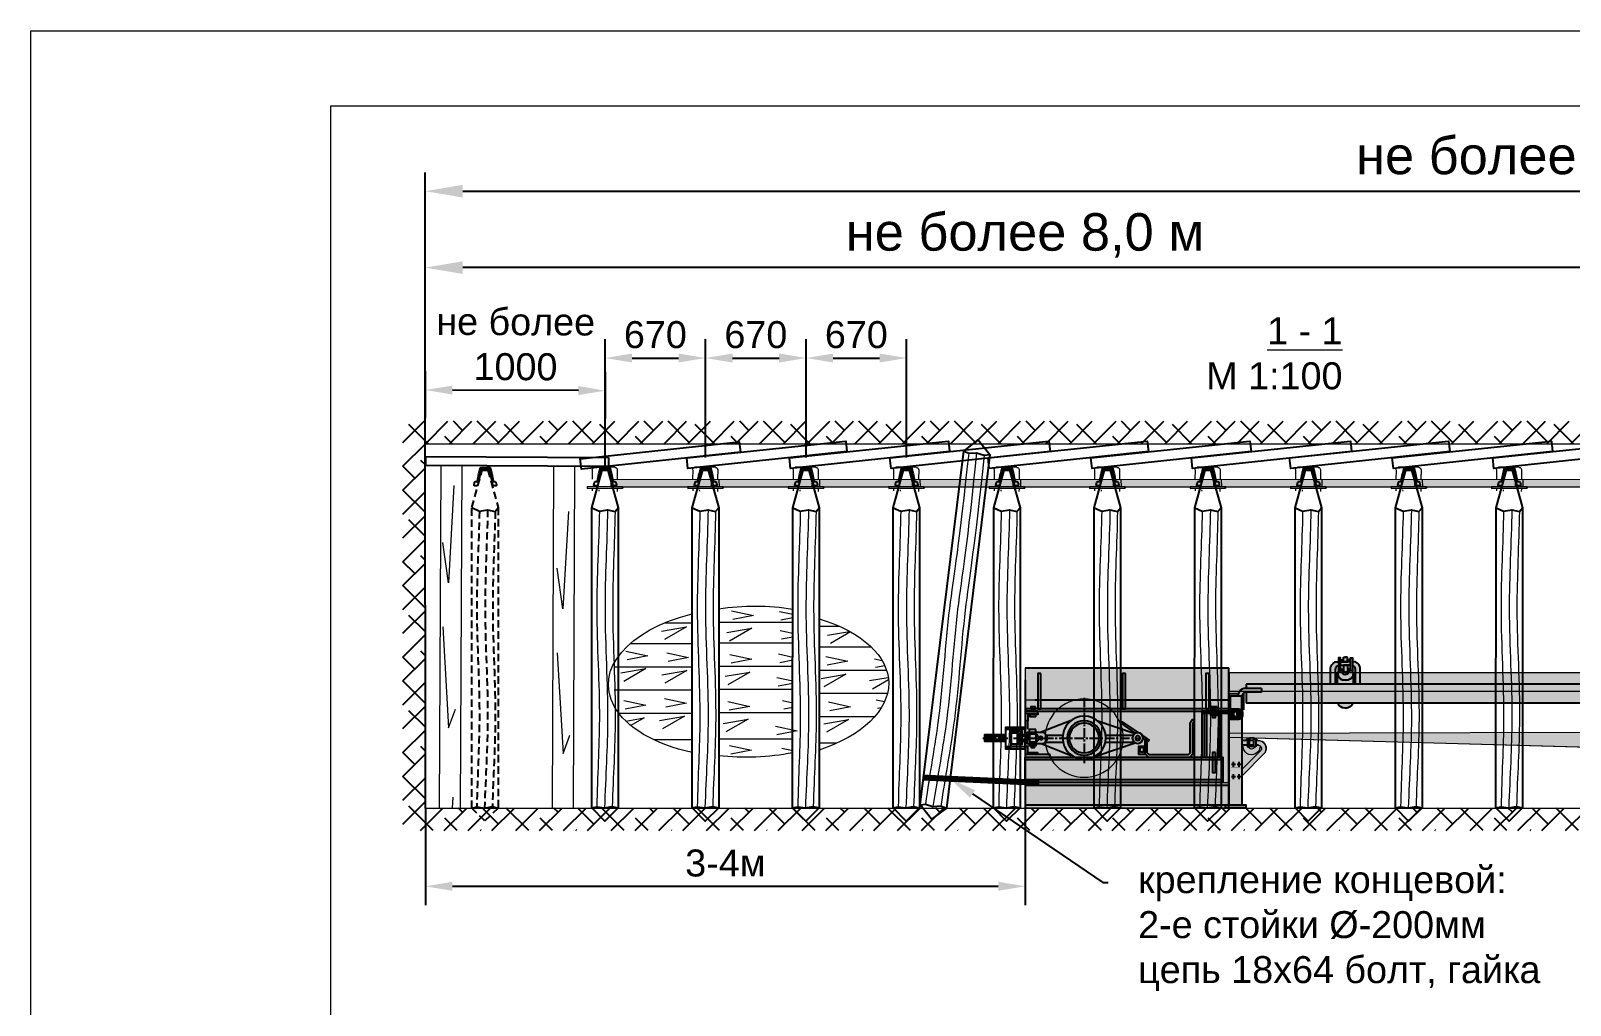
# Model space of a CAD drawing. Header units: inches. Extents: x -1850 to 56, y -982 to 275.
# Drawn here: x -1849.6 to -1746.9, y -749.8 to -684.8 of the extents above; entities that cross this region are included whole.
import ezdxf
from ezdxf import colors
from ezdxf.entities.mleader import LeaderData, LeaderLine
from ezdxf.math import Vec2, Vec3

# ---------------------------------------------------------------- set-up
doc = ezdxf.new("R2010")
doc.units = ezdxf.units.IN
doc.header["$MEASUREMENT"] = 0
for name, pattern in [('ACAD_ISO02W100', [15, 12, -3]), ('ACAD_ISO10W100', [18, 12, -3, 0, -3]), ('DASHED', [0.75, 0.5, -0.25]), ('осеваяX2', [101.6, 63.5, -12.7, 12.7, -12.7])]:
    doc.linetypes.add(name, pattern=pattern)
doc.styles.get("Standard").update_dxf_attribs({"font": 'ARIAL.TTF'})
doc.dimstyles.new('ISO-25', dxfattribs={"dimtxt": 2.5, "dimasz": 2.5, "dimexe": 1.25, "dimexo": 0, "dimtad": 1, "dimdec": 0, "dimtxsty": 'Standard', "dimcen": 2.5, "dimadec": 0, "dimazin": 0, "dimtfac": 1, "dimtdec": 0, "dimtmove": 0, "dimatfit": 3, "dimfxl": 0, "dimarcsym": 0})

# ---------------------------------------------------------------- blocks, each defined once
blk = doc.blocks.new('*D36')
at = {"color": 0, "linetype": 'ByBlock', "lineweight": -2}
for p, q in [((-1823.29, -713.84), (-1823.27, -707.54)), ((-1811.29, -713.89), (-1811.27, -707.59)), ((-1813.07, -708.83), (-1821.47, -708.8))]:
    blk.add_line(p, q, dxfattribs=at)
at = {"color": 0, "linetype": 'ByBlock'}
for points in [[(-1821.47, -708.5), (-1821.47, -709.1), (-1823.27, -708.79)], [(-1813.07, -708.53), (-1813.07, -709.13), (-1811.27, -708.84)]]:
    blk.add_solid(points, dxfattribs=at)
at = {"layer": 'Defpoints', "color": 0, "linetype": 'ByBlock'}
for p in [(-1823.27, -708.79), (-1823.29, -713.84), (-1811.29, -713.89)]:
    blk.add_point(p, dxfattribs=at)
at = {"color": 0, "linetype": 'ByBlock', "lineweight": 15, "insert": (-1817.26, -705.75), "char_height": 1.8, "attachment_point": 5, "rotation": 359.7606}
blk.add_mtext('не более \\P1000', dxfattribs=at)
blk = doc.blocks.new('*D78')
at = {"color": 0, "lineweight": -2}
for p, q in [((-1823.29, -718.57), (-1823.29, -699.38)), ((-1743.29, -718.57), (-1743.29, -699.38)), ((-1745.79, -700.63), (-1820.79, -700.63))]:
    blk.add_line(p, q, dxfattribs=at)
at = {"color": 0}
for points in [[(-1820.79, -700.21), (-1820.79, -701.05), (-1823.29, -700.63)], [(-1745.79, -700.21), (-1745.79, -701.05), (-1743.29, -700.63)]]:
    blk.add_solid(points, dxfattribs=at)
at = {"layer": 'Defpoints', "color": 0}
for p in [(-1823.29, -700.63), (-1823.29, -718.57), (-1743.29, -718.57)]:
    blk.add_point(p, dxfattribs=at)
at = {"color": 0, "lineweight": 0, "insert": (-1783.29, -698.48), "char_height": 2.5, "attachment_point": 5}
blk.add_mtext('не более 8,0 м', dxfattribs=at)
blk = doc.blocks.new('*D81')
at = {"color": 0, "lineweight": -2}
for p, q in [((-1823.29, -718.58), (-1823.29, -694.28)), ((-1673.29, -718.54), (-1673.29, -694.28)), ((-1820.79, -695.53), (-1675.79, -695.53))]:
    blk.add_line(p, q, dxfattribs=at)
at = {"color": 0}
for points in [[(-1820.79, -695.11), (-1820.79, -695.95), (-1823.29, -695.53)], [(-1675.79, -695.11), (-1675.79, -695.95), (-1673.29, -695.53)]]:
    blk.add_solid(points, dxfattribs=at)
at = {"layer": 'Defpoints', "color": 0}
for p in [(-1673.29, -695.53), (-1823.29, -718.58), (-1673.29, -718.54)]:
    blk.add_point(p, dxfattribs=at)
at = {"color": 0, "lineweight": 0, "insert": (-1748.29, -693.38), "char_height": 2.5, "attachment_point": 5}
blk.add_mtext('не более 15,0 м', dxfattribs=at)
blk = doc.blocks.new('*D82')
at = {"color": 0, "linetype": 'ByBlock', "lineweight": -2}
for p, q in [((-1783.27, -728.13), (-1783.27, -743.15)), ((-1823.27, -736.68), (-1823.27, -743.15)), ((-1821.47, -741.9), (-1785.07, -741.9))]:
    blk.add_line(p, q, dxfattribs=at)
at = {"color": 0, "linetype": 'ByBlock'}
for points in [[(-1821.47, -741.6), (-1821.47, -742.2), (-1823.27, -741.9)], [(-1785.07, -741.6), (-1785.07, -742.2), (-1783.27, -741.9)]]:
    blk.add_solid(points, dxfattribs=at)
at = {"layer": 'Defpoints', "color": 0, "linetype": 'ByBlock'}
for p in [(-1783.27, -728.13), (-1823.27, -736.68), (-1783.27, -741.9)]:
    blk.add_point(p, dxfattribs=at)
at = {"color": 0, "linetype": 'ByBlock', "lineweight": 15, "insert": (-1803.27, -740.36), "char_height": 1.8, "attachment_point": 5}
blk.add_mtext('3-4м', dxfattribs=at)
blk = doc.blocks.new('Переходной ж.став 1Л80')
at = {"lineweight": 0}
for color, points in [(254, [(141979.7, -140165.22), (141979.7, -140165.01), (141979.92, -140165.01), (141979.92, -140157.61), (141980.45, -140157.61), (141980.55, -140157.61), (141980.57, -140157.56), (141980.64, -140157.44), (141980.71, -140157.36), (141980.81, -140157.29), (141980.92, -140157.26), (141981.07, -140157.26), (141981.07, -140156.97), (141986.71, -140156.97), (141986.71, -140155.86), (141986.75, -140155.75), (141986.79, -140155.67), (141986.88, -140155.58), (141987.02, -140155.48), (141987.23, -140155.48), (141987.23, -140155.21), (141987.37, -140155.21), (141987.37, -140155.33), (141987.57, -140155.33), (141987.57, -140155.16), (141987.83, -140155.16), (141987.83, -140155.33), (141988.03, -140155.33), (141988.03, -140155.21), (141988.17, -140155.21), (141988.17, -140155.46), (141988.21, -140155.47), (141988.38, -140155.48), (141988.52, -140155.58), (141988.61, -140155.67), (141988.69, -140155.84), (141988.69, -140156.2), (141988.69, -140156.97), (142004.21, -140156.97), (142004.21, -140155.86), (142004.29, -140155.67), (142004.38, -140155.58), (142004.52, -140155.48), (142004.69, -140155.47), (142004.73, -140155.47), (142004.73, -140155.21), (142004.87, -140155.21), (142004.87, -140155.33), (142005.07, -140155.33), (142005.07, -140155.16), (142005.33, -140155.16), (142005.33, -140155.33), (142005.53, -140155.33), (142005.53, -140155.21), (142005.67, -140155.21), (142005.67, -140155.46), (142005.71, -140155.47), (142005.88, -140155.48), (142006.02, -140155.58), (142006.11, -140155.67), (142006.19, -140155.84), (142006.19, -140156.97), (142011.82, -140156.97), (142011.82, -140157.26), (142011.97, -140157.26), (142012.08, -140157.29), (142012.19, -140157.36), (142012.25, -140157.42), (142012.33, -140157.56), (142012.34, -140157.61), (142012.97, -140157.61), (142012.97, -140165.01), (142013.2, -140165.01), (142013.2, -140165.22), (142011.85, -140165.22), (142011.85, -140165.01), (142012.11, -140165.01), (142012.11, -140163.09), (142010.57, -140161.54), (142010.5, -140161.4), (142010.48, -140161.25), (142010.5, -140161.11), (142010.57, -140160.95), (142010.65, -140160.86), (142010.75, -140160.79), (142010.91, -140160.73), (142011.04, -140160.72), (142011.13, -140160.64), (142011.22, -140160.58), (142011.3, -140160.55), (142011.46, -140160.53), (142011.64, -140160.56), (142011.73, -140160.6), (142011.79, -140160.64), (142011.84, -140160.68), (142011.88, -140160.72), (142011.93, -140160.72), (142012.11, -140160.72), (142012.11, -140158.68), (142011.99, -140158.68), (142011.99, -140157.57), (142011.97, -140157.53), (142011.89, -140157.49), (142011.82, -140157.49), (142011.82, -140158.23), (142005.72, -140158.23), (142005.66, -140158.33), (142005.6, -140158.4), (142005.5, -140158.48), (142005.41, -140158.53), (142005.21, -140158.56), (142005.08, -140158.55), (142004.94, -140158.49), (142004.8, -140158.39), (142004.73, -140158.29), (142004.69, -140158.23), (141988.2, -140158.23), (141988.18, -140158.27), (141988.07, -140158.42), (141987.98, -140158.48), (141987.86, -140158.54), (141987.76, -140158.56), (141987.69, -140158.56), (141987.53, -140158.54), (141987.41, -140158.49), (141987.3, -140158.41), (141987.24, -140158.34), (141987.17, -140158.23), (141981.07, -140158.23), (141981.07, -140157.49), (141981.01, -140157.49), (141980.92, -140157.53), (141980.9, -140157.57), (141980.9, -140158.68), (141980.78, -140158.68), (141980.78, -140165.01), (141981.04, -140165.01), (141981.04, -140165.22)]), (253, [(142012.95, -140157.42), (141980.43, -140157.42), (141980.43, -140156.2), (142012.95, -140156.2)]), (253, [(142012.97, -140160.49), (141980.78, -140161.39), (141980.78, -140160.16), (142012.97, -140160.26)])]:
    blk.add_hatch(color=color, dxfattribs=at).paths.add_polyline_path(points)
at = {"color": 7}
for p, q in [((141986.71, -140155.84), (141986.79, -140155.67)), ((141986.71, -140156.97), (141986.71, -140155.86)), ((141986.79, -140155.67), (141986.88, -140155.58)), ((141986.88, -140155.58), (141987.02, -140155.48)), ((141987.02, -140155.48), (141987.19, -140155.47)), ((141987.03, -140155.99), (141987.06, -140155.87)), ((141987.06, -140155.87), (141987.1, -140155.79)), ((141987.1, -140155.79), (141987.17, -140155.74)), ((141987.17, -140155.74), (141987.22, -140155.73)), ((141987.37, -140155.33), (141987.57, -140155.33)), ((141987.37, -140155.48), (141987.87, -140155.48)), ((141987.37, -140155.69), (141987.82, -140155.69)), ((141988.02, -140155.48), (141987.53, -140155.48)), ((141987.57, -140155.49), (141987.57, -140155.16)), ((141987.57, -140155.16), (141987.75, -140155.16)), ((141988.03, -140155.69), (141987.57, -140155.69)), ((141987.57, -140155.7), (141987.57, -140156.06)), ((141987.83, -140155.16), (141987.64, -140155.16)), ((141987.83, -140155.49), (141987.83, -140155.16)), ((141988.03, -140155.33), (141987.83, -140155.33)), ((141987.83, -140155.7), (141987.83, -140156.06)), ((141988.23, -140155.74), (141988.17, -140155.73)), ((141988.38, -140155.48), (141988.21, -140155.47)), ((141988.29, -140155.79), (141988.23, -140155.74)), ((141988.34, -140155.87), (141988.29, -140155.79)), ((141988.37, -140155.99), (141988.34, -140155.87)), ((141988.52, -140155.58), (141988.38, -140155.48)), ((141988.61, -140155.67), (141988.52, -140155.58)), ((141988.69, -140155.84), (141988.61, -140155.67)), ((141988.69, -140156.97), (141988.69, -140155.86)), ((142004.21, -140155.84), (142004.29, -140155.67)), ((142004.21, -140156.97), (142004.21, -140155.86)), ((142004.29, -140155.67), (142004.38, -140155.58)), ((142004.38, -140155.58), (142004.52, -140155.48)), ((142004.52, -140155.48), (142004.69, -140155.47)), ((142004.53, -140155.99), (142004.56, -140155.87)), ((142004.56, -140155.87), (142004.6, -140155.79)), ((142004.6, -140155.79), (142004.67, -140155.74)), ((142004.67, -140155.74), (142004.72, -140155.73)), ((142004.87, -140155.33), (142005.07, -140155.33)), ((142004.87, -140155.48), (142005.37, -140155.48)), ((142004.87, -140155.69), (142005.32, -140155.69)), ((142005.52, -140155.48), (142005.03, -140155.48)), ((142005.07, -140155.16), (142005.25, -140155.16)), ((142005.07, -140155.49), (142005.07, -140155.16)), ((142005.53, -140155.69), (142005.07, -140155.69)), ((142005.07, -140155.7), (142005.07, -140156.06)), ((142005.33, -140155.16), (142005.14, -140155.16)), ((142005.33, -140155.49), (142005.33, -140155.16)), ((142005.53, -140155.33), (142005.33, -140155.33)), ((142005.33, -140155.7), (142005.33, -140156.06)), ((142005.73, -140155.74), (142005.67, -140155.73)), ((142005.88, -140155.48), (142005.71, -140155.47)), ((142005.79, -140155.79), (142005.73, -140155.74)), ((142005.84, -140155.87), (142005.79, -140155.79)), ((142005.87, -140155.99), (142005.84, -140155.87)), ((142006.02, -140155.58), (142005.88, -140155.48)), ((142006.11, -140155.67), (142006.02, -140155.58)), ((142006.19, -140155.84), (142006.11, -140155.67)), ((142006.19, -140156.97), (142006.19, -140155.86)), ((141987.03, -140156.97), (141987.03, -140155.99)), ((141987.26, -140156.47), (141987.13, -140156.27)), ((141987.17, -140156.18), (141987.28, -140156.08)), ((141987.17, -140156.97), (141987.17, -140156.18)), ((141987.19, -140156.21), (141987.22, -140156.47)), ((141987.22, -140156.47), (141987.37, -140156.62)), ((141987.37, -140156.58), (141987.26, -140156.47)), ((141987.37, -140155.97), (141987.56, -140155.97)), ((141987.5, -140156.68), (141987.37, -140156.58)), ((141987.37, -140156.62), (141987.5, -140156.68)), ((141987.47, -140155.96), (141987.47, -140156.15)), ((141987.47, -140156.15), (141987.49, -140156.21)), ((141987.49, -140156.21), (141987.53, -140156.26)), ((141987.5, -140156.68), (141987.72, -140156.7)), ((141987.68, -140156.7), (141987.5, -140156.68)), ((141987.53, -140156.26), (141987.56, -140156.29)), ((141987.56, -140156.29), (141987.65, -140156.32)), ((141987.57, -140156.06), (141987.59, -140156.11)), ((141987.59, -140156.11), (141987.62, -140156.15)), ((141987.62, -140156.15), (141987.67, -140156.16)), ((141987.65, -140156.32), (141987.69, -140156.32)), ((141987.67, -140156.16), (141987.7, -140156.16)), ((141987.9, -140156.68), (141987.68, -140156.7)), ((141987.73, -140156.16), (141987.7, -140156.16)), ((141987.74, -140156.32), (141987.71, -140156.32)), ((141987.72, -140156.7), (141987.9, -140156.68)), ((141987.78, -140156.15), (141987.73, -140156.16)), ((141987.83, -140156.29), (141987.74, -140156.32)), ((141987.81, -140156.11), (141987.78, -140156.15)), ((141987.83, -140156.06), (141987.81, -140156.11)), ((141987.87, -140156.26), (141987.83, -140156.29)), ((141988.03, -140155.97), (141987.84, -140155.97)), ((141987.9, -140156.21), (141987.87, -140156.26)), ((141987.92, -140156.15), (141987.9, -140156.21)), ((141987.9, -140156.68), (141988.03, -140156.58)), ((141988.03, -140156.62), (141987.9, -140156.68)), ((141987.93, -140155.96), (141987.92, -140156.15)), ((141988.18, -140156.47), (141988.03, -140156.62)), ((141988.23, -140156.18), (141988.12, -140156.08)), ((141988.21, -140156.21), (141988.18, -140156.47)), ((141988.23, -140156.97), (141988.23, -140156.18)), ((141988.37, -140156.97), (141988.37, -140155.99)), ((142004.53, -140156.97), (142004.53, -140155.99)), ((142004.67, -140156.18), (142004.78, -140156.08)), ((142004.67, -140156.97), (142004.67, -140156.18)), ((142004.69, -140156.21), (142004.72, -140156.47)), ((142004.72, -140156.47), (142004.87, -140156.62)), ((142004.87, -140155.97), (142005.06, -140155.97)), ((142005, -140156.68), (142004.87, -140156.58)), ((142004.87, -140156.62), (142005, -140156.68)), ((142004.97, -140155.96), (142004.97, -140156.15)), ((142004.97, -140156.15), (142004.99, -140156.21)), ((142004.99, -140156.21), (142005.03, -140156.26)), ((142005.18, -140156.7), (142005, -140156.68)), ((142005, -140156.68), (142005.22, -140156.7)), ((142005.03, -140156.26), (142005.06, -140156.29)), ((142005.06, -140156.29), (142005.15, -140156.32)), ((142005.07, -140156.06), (142005.09, -140156.11)), ((142005.09, -140156.11), (142005.12, -140156.15)), ((142005.12, -140156.15), (142005.17, -140156.16)), ((142005.15, -140156.32), (142005.19, -140156.32)), ((142005.17, -140156.16), (142005.2, -140156.16)), ((142005.4, -140156.68), (142005.18, -140156.7)), ((142005.23, -140156.16), (142005.2, -140156.16)), ((142005.24, -140156.32), (142005.21, -140156.32)), ((142005.22, -140156.7), (142005.4, -140156.68)), ((142005.28, -140156.15), (142005.23, -140156.16)), ((142005.33, -140156.29), (142005.24, -140156.32)), ((142005.31, -140156.11), (142005.28, -140156.15)), ((142005.33, -140156.06), (142005.31, -140156.11)), ((142005.37, -140156.26), (142005.33, -140156.29)), ((142005.53, -140155.97), (142005.34, -140155.97)), ((142005.4, -140156.21), (142005.37, -140156.26)), ((142005.42, -140156.15), (142005.4, -140156.21)), ((142005.4, -140156.68), (142005.53, -140156.58)), ((142005.53, -140156.62), (142005.4, -140156.68)), ((142005.43, -140155.96), (142005.42, -140156.15)), ((142005.68, -140156.47), (142005.53, -140156.62)), ((142005.53, -140156.58), (142005.63, -140156.47)), ((142005.73, -140156.18), (142005.62, -140156.08)), ((142005.63, -140156.47), (142005.76, -140156.27)), ((142005.71, -140156.21), (142005.68, -140156.47)), ((142005.73, -140156.97), (142005.73, -140156.18)), ((142005.87, -140156.97), (142005.87, -140155.99)), ((141979.92, -140157.61), (141979.92, -140165.01)), ((141980.55, -140157.61), (141979.92, -140157.61)), ((141980.57, -140157.56), (141980.54, -140157.7)), ((141980.64, -140157.44), (141980.57, -140157.56)), ((141980.71, -140157.36), (141980.64, -140157.44)), ((141980.81, -140157.29), (141980.71, -140157.36)), ((141980.82, -140157.65), (141980.8, -140157.73)), ((141980.92, -140157.26), (141980.81, -140157.29)), ((141980.86, -140157.59), (141980.82, -140157.65)), ((141980.92, -140157.53), (141980.86, -140157.59)), ((141980.9, -140157.57), (141980.9, -140158.68)), ((141981.07, -140157.26), (141980.92, -140157.26)), ((141982.11, -140157.26), (141980.92, -140157.26)), ((141981.01, -140157.49), (141980.92, -140157.53)), ((141982.11, -140157.49), (141981.01, -140157.49)), ((141981.07, -140156.97), (142011.82, -140156.97)), ((141981.07, -140156.97), (141981.07, -140157.26)), ((141981.07, -140157.49), (141981.07, -140158.23)), ((141982.11, -140157.26), (141982.11, -140157.49)), ((142010.79, -140157.26), (142010.79, -140157.49)), ((142010.79, -140157.26), (142011.97, -140157.26)), ((142010.79, -140157.49), (142011.89, -140157.49)), ((142011.82, -140156.97), (142011.82, -140157.26)), ((142011.82, -140157.26), (142011.97, -140157.26)), ((142011.82, -140157.49), (142011.82, -140158.23)), ((142011.89, -140157.49), (142011.97, -140157.53)), ((142011.97, -140157.26), (142012.08, -140157.29)), ((142011.97, -140157.53), (142012.03, -140157.59)), ((142011.99, -140157.57), (142011.99, -140158.68)), ((142012.03, -140157.59), (142012.08, -140157.65)), ((142012.08, -140157.29), (142012.19, -140157.36)), ((142012.08, -140157.65), (142012.1, -140157.73)), ((142012.19, -140157.36), (142012.26, -140157.44)), ((142012.26, -140157.44), (142012.33, -140157.56)), ((142012.33, -140157.56), (142012.35, -140157.7)), ((142012.34, -140157.61), (142012.97, -140157.61)), ((142012.97, -140157.61), (142012.97, -140165.01)), ((141980.9, -140158.68), (141980.63, -140158.68)), ((141980.78, -140158.68), (141980.78, -140165.06)), ((141981.07, -140158.23), (142011.82, -140158.23)), ((142011.99, -140158.68), (142012.26, -140158.68)), ((142012.11, -140158.68), (142012.11, -140165.06)), ((142011, -140161.04), (142011.18, -140161.04)), ((142011.04, -140160.72), (142011.18, -140160.72)), ((142011.32, -140160.72), (142011.6, -140160.72)), ((142011.32, -140161.04), (142011.6, -140161.04)), ((142011.74, -140160.72), (142012.11, -140160.72)), ((142011.74, -140161.04), (142012.11, -140161.04)), ((141980.36, -140162.31), (141980.1, -140162.31)), ((141980.2, -140162.14), (141980.2, -140162.47)), ((141980.2, -140162.97), (141980.2, -140163.3)), ((141980.73, -140162.31), (141980.47, -140162.31)), ((141980.58, -140162.14), (141980.58, -140162.47)), ((141980.58, -140162.97), (141980.58, -140163.3)), ((142012.16, -140162.31), (142012.42, -140162.31)), ((142012.32, -140162.14), (142012.32, -140162.47)), ((142012.32, -140162.97), (142012.32, -140163.3)), ((142012.54, -140162.31), (142012.8, -140162.31)), ((142012.69, -140162.14), (142012.69, -140162.47)), ((142012.69, -140162.97), (142012.69, -140163.3)), ((141980.36, -140163.14), (141980.1, -140163.14)), ((141980.73, -140163.14), (141980.47, -140163.14)), ((142012.16, -140163.14), (142012.42, -140163.14)), ((142012.54, -140163.14), (142012.8, -140163.14))]:
    blk.add_line(p, q, dxfattribs=at)
at = {"color": 7, "lineweight": 0}
for p, q in [((142012.11, -140163.09), (142010.57, -140161.54)), ((142012.11, -140162.65), (142010.86, -140161.4))]:
    blk.add_line(p, q, dxfattribs=at)
for points in [[(141979.7, -140165.22), (141979.7, -140165.01), (141979.92, -140165.01), (141979.92, -140157.61), (141980.45, -140157.61), (141980.55, -140157.61), (141980.57, -140157.56), (141980.64, -140157.44), (141980.71, -140157.36), (141980.81, -140157.29), (141980.92, -140157.26), (141981.07, -140157.26), (141981.07, -140156.97), (141986.71, -140156.97), (141986.71, -140155.86), (141986.75, -140155.75), (141986.79, -140155.67), (141986.88, -140155.58), (141987.02, -140155.48), (141987.23, -140155.48), (141987.23, -140155.21), (141987.37, -140155.21), (141987.37, -140155.33), (141987.57, -140155.33), (141987.57, -140155.16), (141987.83, -140155.16), (141987.83, -140155.33), (141988.03, -140155.33), (141988.03, -140155.21), (141988.17, -140155.21), (141988.17, -140155.46), (141988.21, -140155.47), (141988.38, -140155.48), (141988.52, -140155.58), (141988.61, -140155.67), (141988.69, -140155.84), (141988.69, -140156.2), (141988.69, -140156.97), (142004.21, -140156.97), (142004.21, -140155.86), (142004.29, -140155.67), (142004.38, -140155.58), (142004.52, -140155.48), (142004.69, -140155.47), (142004.73, -140155.47), (142004.73, -140155.21), (142004.87, -140155.21), (142004.87, -140155.33), (142005.07, -140155.33), (142005.07, -140155.16), (142005.33, -140155.16), (142005.33, -140155.33), (142005.53, -140155.33), (142005.53, -140155.21), (142005.67, -140155.21), (142005.67, -140155.46), (142005.71, -140155.47), (142005.88, -140155.48), (142006.02, -140155.58), (142006.11, -140155.67), (142006.19, -140155.84), (142006.19, -140156.97), (142011.82, -140156.97), (142011.82, -140157.26), (142011.97, -140157.26), (142012.08, -140157.29), (142012.19, -140157.36), (142012.25, -140157.42), (142012.33, -140157.56), (142012.34, -140157.61), (142012.97, -140157.61), (142012.97, -140165.01), (142013.2, -140165.01), (142013.2, -140165.22), (142011.85, -140165.22), (142011.85, -140165.01), (142012.11, -140165.01), (142012.11, -140163.09), (142010.57, -140161.54), (142010.5, -140161.4), (142010.48, -140161.25), (142010.5, -140161.11), (142010.57, -140160.95), (142010.65, -140160.86), (142010.75, -140160.79), (142010.91, -140160.73), (142011.04, -140160.72), (142011.13, -140160.64), (142011.22, -140160.58), (142011.3, -140160.55), (142011.46, -140160.53), (142011.64, -140160.56), (142011.73, -140160.6), (142011.79, -140160.64), (142011.84, -140160.68), (142011.88, -140160.72), (142011.93, -140160.72), (142012.11, -140160.72), (142012.11, -140158.68), (142011.99, -140158.68), (142011.99, -140157.57), (142011.97, -140157.53), (142011.89, -140157.49), (142011.82, -140157.49), (142011.82, -140158.23), (142005.72, -140158.23), (142005.72, -140158.23), (142005.72, -140158.23), (142005.72, -140158.23), (142005.72, -140158.23), (142005.72, -140158.23), (142005.72, -140158.23), (142005.72, -140158.23), (142005.66, -140158.33), (142005.6, -140158.4), (142005.5, -140158.48), (142005.41, -140158.53), (142005.21, -140158.56), (142005.08, -140158.55), (142004.94, -140158.49), (142004.8, -140158.39), (142004.73, -140158.29), (142004.69, -140158.23), (141988.2, -140158.23), (141988.18, -140158.27), (141988.07, -140158.42), (141987.98, -140158.48), (141987.86, -140158.54), (141987.76, -140158.56), (141987.69, -140158.56), (141987.53, -140158.54), (141987.41, -140158.49), (141987.3, -140158.41), (141987.24, -140158.34), (141987.17, -140158.23), (141981.07, -140158.23), (141981.07, -140157.49), (141981.01, -140157.49), (141980.92, -140157.53), (141980.9, -140157.57), (141980.9, -140158.68), (141980.78, -140158.68), (141980.78, -140165.01), (141981.04, -140165.01), (141981.04, -140165.22), (141979.7, -140165.22), (141979.7, -140165.22), (141979.7, -140165.22)], [(142012.11, -140160.51), (141982.52, -140161.33)], [(142011.33, -140160.72), (142011.32, -140160.55), (142011.6, -140160.55), (142011.59, -140160.72)], [(142011.35, -140160.55), (142011.36, -140160.72)], [(142011.56, -140161.04), (142011.56, -140161.11), (142011.35, -140161.11), (142011.35, -140161.04)], [(142011.38, -140161.04), (142011.38, -140161.11)], [(142011.54, -140161.04), (142011.54, -140161.11)], [(142011.57, -140160.55), (142011.56, -140160.72)]]:
    blk.add_lwpolyline(points, dxfattribs=at)
at = {"color": 7}
for points in [[(141987.23, -140156.08), (141987.37, -140156.08), (141987.37, -140155.21), (141987.23, -140155.21)], [(141988.17, -140156.08), (141988.03, -140156.08), (141988.03, -140155.21), (141988.17, -140155.21)], [(142004.73, -140156.08), (142004.87, -140156.08), (142004.87, -140155.21), (142004.73, -140155.21)], [(142005.67, -140156.08), (142005.53, -140156.08), (142005.53, -140155.21), (142005.67, -140155.21)], [(141980.77, -140158.68), (141980.04, -140158.68), (141980.04, -140157.74), (141980.77, -140157.74)], [(142012.13, -140158.68), (142012.86, -140158.68), (142012.86, -140157.74), (142012.13, -140157.74)], [(141980.74, -140159.01), (141980.47, -140159.01), (141980.47, -140158.71), (141980.74, -140158.71)], [(142012.15, -140159.01), (142012.42, -140159.01), (142012.42, -140158.71), (142012.15, -140158.71)], [(142011.18, -140161.15), (142011.32, -140161.15), (142011.32, -140160.61), (142011.18, -140160.61)], [(142011.74, -140161.15), (142011.6, -140161.15), (142011.6, -140160.61), (142011.74, -140160.61)], [(141981.04, -140165.22), (141979.7, -140165.22), (141979.7, -140165.01), (141981.04, -140165.01)], [(142011.85, -140165.22), (142013.2, -140165.22), (142013.2, -140165.01), (142011.85, -140165.01)]]:
    blk.add_lwpolyline(points, close=True, dxfattribs=at)
at = {"color": 7, "lineweight": 0}
for points in [[(142012.95, -140157.42), (141980.43, -140157.42), (141980.43, -140156.2), (142012.95, -140156.2)], [(142012.97, -140160.49), (141980.78, -140161.39), (141980.78, -140160.16), (142012.97, -140160.26)]]:
    blk.add_lwpolyline(points, close=True, dxfattribs=at)
at = {"color": 7, "linetype": 'Continuous', "const_width": 0.00432}
for points in [[(141980.38, -140162.5), (141979.95, -140162.5), (141979.95, -140162.88)], [(141980.02, -140162.63), (141979.98, -140162.86)], [(141980.38, -140162.5), (141980.81, -140162.5), (141980.81, -140162.88)], [(141980.74, -140162.63), (141980.78, -140162.86)], [(142012.52, -140162.5), (142012.09, -140162.5), (142012.09, -140162.88)], [(142012.16, -140162.63), (142012.12, -140162.86)], [(142012.52, -140162.5), (142012.94, -140162.5), (142012.94, -140162.88)], [(142012.87, -140162.63), (142012.91, -140162.86)]]:
    blk.add_lwpolyline(points, dxfattribs=at)
for points in [[(141979.95, -140162.88, 0.363107), (141979.98, -140162.86, 0.363107)], [(141980.38, -140162.54), (141980.08, -140162.54, 0.362126), (141980.03, -140162.58), (141980.01, -140162.67)], [(141980.38, -140162.54), (141980.67, -140162.54, -0.362126), (141980.73, -140162.58), (141980.74, -140162.67)], [(141980.81, -140162.88, -0.363107), (141980.78, -140162.86, -0.363107)], [(142012.09, -140162.88, 0.363107), (142012.12, -140162.86, 0.363107)], [(142012.52, -140162.54), (142012.22, -140162.54, 0.362126), (142012.17, -140162.58), (142012.15, -140162.67)], [(142012.52, -140162.54), (142012.81, -140162.54, -0.362126), (142012.87, -140162.58), (142012.88, -140162.67)], [(142012.94, -140162.88, -0.363107), (142012.91, -140162.86, -0.363107)]]:
    blk.add_lwpolyline(points, format="xyb", dxfattribs=at)
at = {"color": 7}
for centre, end in [((141987.69, -140158), 331.3773), ((142005.21, -140158), 336.4386)]:
    blk.add_arc(centre, 0.562, 203.5614, end, dxfattribs=at)
at = {"color": 7, "lineweight": 0}
for centre, radius, start, end in [((142011.01, -140161.25), 0.533, 87.2902, 213.5863), ((142011.01, -140161.25), 0.213, 92.4498, 225.4163), ((142011.46, -140161.1), 0.57, 177.482, 6.549), ((142011.46, -140161.1), 0.57, 42.3076, 137.7163), ((142011.46, -140161.1), 0.194, 194.2714, 345.7286)]:
    blk.add_arc(centre, radius, start, end, dxfattribs=at)
blk = doc.blocks.new('Концевая Л80')
at = {"lineweight": 0}
blk.add_hatch(color=254, dxfattribs=at).paths.add_polyline_path([(2668, -4515), (4026, -4515), (4026, -5450), (2668, -5450)])
h = blk.add_hatch(color=254, dxfattribs=at)
h.paths.add_polyline_path([(2668, -4788), (2607, -4788, 0.414214), (2577, -4818), (2577, -4830, 0.414214), (2607, -4860), (2668, -4860)])
h.paths.add_polyline_path([(2638, -4823, -1), (2608, -4823, -1)], flags=16)
at = {"color": 7}
for p, q in [((2668, -5449), (2668, -4515)), ((2668, -4731), (2800, -4731)), ((2723, -4817), (2723, -5110)), ((2735, -4817), (2735, -5110)), ((2818, -4817), (2818, -5110)), ((2821, -4731), (3358, -4731)), ((2832, -4817), (2832, -5110)), ((2848, -4817), (2848, -5110)), ((3378, -4731), (3922, -4731)), ((3943, -4731), (3960, -4731)), ((4026, -4725), (4026, -4913)), ((3548, -4865), (3294, -4952)), ((3719, -4865), (3920, -4944)), ((4012, -4867), (4012, -4924)), ((4026, -4925), (4157, -4925)), ((3548, -5101), (3294, -5014)), ((3719, -5101), (3920, -5022)), ((4012, -4943), (4012, -4991)), ((4026, -4954), (4026, -5352)), ((4026, -5041), (4157, -5041))]:
    blk.add_line(p, q, dxfattribs=at)
at = {"color": 7, "linetype": 'осеваяX2'}
for p, q in [((3633, -4714), (3633, -5150)), ((4308, -4983), (3255, -4983))]:
    blk.add_line(p, q, dxfattribs=at)
at = {"color": 7, "lineweight": 0}
for points in [[(2668, -4515), (4026, -4515), (4026, -5450), (2668, -5450)], [(4024, -4517), (2668, -4517), (2668, -4731), (4024, -4731)], [(4026, -5280), (2668, -5280), (2668, -5450), (4026, -5450)]]:
    blk.add_lwpolyline(points, close=True, dxfattribs=at)
at = {"color": 7}
for points in [[(2800, -4552), (2821, -4552), (2821, -4788), (2800, -4788)], [(3358, -4552), (3378, -4552), (3378, -4788), (3358, -4788)], [(3922, -4552), (3943, -4552), (3943, -4788), (3922, -4788)], [(2668, -4788), (4024, -4788), (4024, -4803), (2668, -4803)], [(2668, -4803), (2848, -4803), (2848, -4817), (2668, -4817)], [(2746, -4774), (2791, -4774), (2791, -4788), (2746, -4788)], [(2746, -4817), (2791, -4817), (2791, -4831), (2746, -4831)], [(3942, -4803), (4026, -4803), (4026, -4819), (3942, -4816)], [(3957, -4775), (3989, -4775), (3989, -4788), (3957, -4788)], [(2758, -4831), (2778, -4831), (2778, -4845), (2758, -4845)], [(3955, -4825), (3995, -4825), (3995, -4840), (3955, -4840)], [(3955, -4926), (3999, -4926), (3999, -4944), (3955, -4944)], [(4119, -4925), (4157, -4925), (4157, -5041), (4119, -5041)], [(3954, -4957), (3997, -4957), (3997, -5009), (3954, -5009)], [(3954, -5022), (3999, -5022), (3999, -5032), (3954, -5032)], [(4069, -4951), (4119, -4951), (4119, -5022), (4069, -5022)], [(4026, -5110), (2709, -5110), (2709, -5280), (4026, -5280)], [(2757, -5080), (2778, -5080), (2778, -5212), (2757, -5212)], [(3228, -5040), (3271, -5040), (3271, -5091), (3228, -5091)], [(3859, -5092), (4026, -5092), (4026, -5110), (3859, -5110)], [(3964, -5032), (3987, -5032), (3987, -5047), (3964, -5047)]]:
    blk.add_lwpolyline(points, close=True, dxfattribs=at)
for points in [[(3378, -4641), (3378, -4788), (3358, -4788), (3358, -4638)], [(3943, -4728), (3943, -4788), (3922, -4788), (3922, -4725)], [(3942, -4816), (3942, -4825), (4008, -4825), (4008, -4867), (4026, -4867)], [(2899, -4871), (2911, -4860), (2928, -4886), (2928, -5084), (2939, -5096), (3199, -5096), (3214, -5082), (3214, -5002), (3228, -4993), (3228, -5087), (3207, -5110), (2927, -5110), (2908, -5085), (2908, -4890), (2899, -4871)], [(3290, -4950), (3387, -4884), (3380, -4874), (3271, -4948)], [(4026, -4962), (4026, -4912), (4157, -4912), (4157, -5055), (4026, -5055), (4026, -5003)], [(3245, -4966), (3199, -4997), (3206, -5007), (3240, -4984)], [(3492, -5010), (3299, -5010)], [(3307, -4967), (3490, -4967)], [(3886, -5011), (3775, -5011)], [(3777, -4967), (3884, -4967)], [(4012, -4973), (4012, -4944), (3920, -4944)], [(3920, -5022), (4012, -5022), (4012, -4992)], [(3997, -4973), (4069, -4973)], [(3997, -4992), (4069, -4992)], [(4012, -4973), (4012, -4962), (4069, -4962)], [(4069, -5003), (4012, -5003), (4012, -4992)], [(4119, -4937), (4046, -4937), (4046, -4962)], [(4046, -5003), (4046, -5027), (4119, -5027)], [(4157, -4962), (4298, -4962), (4298, -5003), (4157, -5003)], [(4157, -4973), (4298, -4973)], [(4157, -4992), (4298, -4992)], [(2709, -5129), (4026, -5129)], [(3942, -5092), (3942, -5082), (4008, -5082), (4008, -5040), (4026, -5040)], [(2668, -5299), (4026, -5299)], [(2709, -5261), (4026, -5261)], [(2668, -5431), (4026, -5431)]]:
    blk.add_lwpolyline(points, dxfattribs=at)
blk.add_lwpolyline([(2668, -4788), (2607, -4788, 0.414214), (2577, -4818), (2577, -4830, 0.414214), (2607, -4860), (2668, -4860)], format="xyb", close=True, dxfattribs=at)
for centre, radius in [((2623, -4823), 15.3), ((3633, -4981), 144), ((3633, -4983), 114), ((3633, -4983), 99.4), ((3276, -4983), 35.6), ((3276, -4983), 15.9), ((3921, -4983), 11.4), ((3248, -5061), 15)]:
    blk.add_circle(centre, radius, dxfattribs=at)
at = {"color": 7, "lineweight": 0}
blk.add_circle((3633, -4984), 261, dxfattribs=at)
at = {"color": 7}
for centre, radius, start, end in [((3920, -4983), 39.2, 90, 270), ((3966, -4983), 28.9, 116.0448, 243.9552)]:
    blk.add_arc(centre, radius, start, end, dxfattribs=at)
blk = doc.blocks.new('ско670')
blk.add_hatch(color=7).paths.add_polyline_path([(109304, 1391), (110004, 1563), (110017, 1516), (109316, 1342)])
at = {"lineweight": 15}
blk.add_hatch(color=7, dxfattribs=at).paths.add_polyline_path([(109166, 1294), (109163, 1304), (109394, 1361), (109396, 1352)])
for p, q in [((109304, 1391), (110004, 1563)), ((110004, 1563), (110017, 1516)), ((109311, 1475), (109178, 1442)), ((109316, 1342), (110017, 1516)), ((109330, 1464), (109345, 1401)), ((109394, 1361), (109163, 1304)), ((109166, 1294), (109396, 1352)), ((109168, 1423), (109183, 1361)), ((109304, 1391), (109316, 1342)), ((109360, 1340), (109364, 1322)), ((109163, 1304), (109166, 1294)), ((109198, 1302), (109202, 1286)), ((109243, 1304), (109246, 1294))]:
    blk.add_line(p, q, dxfattribs=at)
at = {"color": 7, "linetype": 'ACAD_ISO10W100'}
blk.add_line((109396, 1352), (109394, 1361), dxfattribs=at)
at = {"lineweight": 15, "extrusion": (0, 0, -1)}
for centre, major_axis, start_param, end_param in [((109182, 1427), (-12.3, 8.5), 5.43291, 7.003706), ((109315, 1460), (8.5, 12.3), -0.850275, 0.720521)]:
    blk.add_ellipse(centre, major_axis=major_axis, ratio=1, start_param=start_param, end_param=end_param, dxfattribs=at)
blk = doc.blocks.new('СВП')
at = {"color": 0}
for points in [[(95938, -86106), (95919, -86106, -0.340005), (95912, -86100), (95905, -86075, -0.016215), (95905, -86074), (95891, -86003, 0.358196), (95883, -85996), (95870, -85996, 0.472988), (95865, -86001), (95869, -86021, 0.357785), (95874, -86024), (95884, -86024, -0.35919), (95888, -86028), (95897, -86076, 0.01414), (95898, -86076), (95908, -86116, 0.343306), (95912, -86119), (95938, -86119)], [(95983, -86075), (95992, -86028, -0.358206), (95996, -86024), (96006, -86024, 0.354907), (96011, -86021), (96015, -86002, 0.476116), (96010, -85996), (95998, -85996, 0.357522), (95990, -86003), (95975, -86075)], [(95938, -86119), (95968, -86119, 0.342909), (95972, -86116), (95983, -86075)], [(95975, -86075), (95968, -86100, -0.338079), (95961, -86106), (95938, -86106)]]:
    blk.add_lwpolyline(points, format="xyb", dxfattribs=at)
blk = doc.blocks.new('Рама смеш.крепи')
for points in [[(29.79, 275.04), (30.16, 275.04), (30.86, 272.53), (30.86, 252.5), (29.96, 251.63), (29.09, 252.5), (29.1, 272.53), (29.79, 275.04), (29.79, 275.04)], [(29.1, 272.53), (29.6, 272.3), (30.15, 272.4), (30.65, 272.28), (30.86, 272.53)], [(29.09, 252.5), (29.43, 252.58), (29.94, 252.5), (30.46, 252.59), (30.86, 252.5)]]:
    blk.add_lwpolyline(points)
at = {"color": 7, "linetype": 'ByBlock', "lineweight": 15}
for points, knots in [([(29.6, 272.3), (29.56, 270.12), (29.27, 265.49), (29.75, 258.97), (29.47, 254.66), (29.43, 252.58)], [12.360553, 12.360553, 12.360553, 12.360553, 25.486519, 40.149941, 51.424788, 51.424788, 51.424788, 51.424788]), ([(30.15, 272.4), (30.11, 270.18), (29.82, 265.52), (30.3, 258.97), (30.02, 254.66), (29.94, 252.5)], [12.447798, 12.447798, 12.447798, 12.447798, 25.767042, 40.430464, 51.705311, 51.705311, 51.705311, 51.705311]), ([(30.65, 272.28), (30.61, 270.1), (30.34, 265.48), (30.81, 258.97), (30.52, 254.66), (30.46, 252.59)], [12.94886, 12.94886, 12.94886, 12.94886, 26.028816, 40.692238, 51.967085, 51.967085, 51.967085, 51.967085])]:
    blk.add_open_spline(points, degree=3, knots=knots, dxfattribs=at)
at = {"color": 7, "xscale": 0.009999525511908969, "yscale": 0.00999952550046146, "zscale": 0.0099995255, "rotation": 346.0000000448461}
blk.add_blockref('ско670', (-1033.52, 525.35), dxfattribs=at)
at = {"xscale": -0.009999999999990905, "yscale": 0.009999999999990905, "zscale": 0.01, "rotation": 180}
blk.add_blockref('СВП', (-929.41, -585.97), dxfattribs=at)
blk = doc.blocks.new('*D335')
at = {"color": 0, "linetype": 'ByBlock', "lineweight": -2}
for p, q in [((-1811.29, -713.29), (-1811.29, -705.41)), ((-1804.59, -713.29), (-1804.59, -705.41)), ((-1809.49, -706.66), (-1806.39, -706.66))]:
    blk.add_line(p, q, dxfattribs=at)
at = {"color": 0, "linetype": 'ByBlock'}
for points in [[(-1809.49, -706.36), (-1809.49, -706.96), (-1811.29, -706.66)], [(-1806.39, -706.36), (-1806.39, -706.96), (-1804.59, -706.66)]]:
    blk.add_solid(points, dxfattribs=at)
at = {"layer": 'Defpoints', "color": 0, "linetype": 'ByBlock'}
for p in [(-1804.59, -706.66), (-1811.29, -713.29), (-1804.59, -713.29)]:
    blk.add_point(p, dxfattribs=at)
at = {"color": 0, "linetype": 'ByBlock', "lineweight": 15, "insert": (-1807.94, -705.11), "char_height": 1.8, "attachment_point": 5}
blk.add_mtext('670', dxfattribs=at)
blk = doc.blocks.new('*D336')
at = {"color": 0, "linetype": 'ByBlock', "lineweight": -2}
for p, q in [((-1804.59, -713.29), (-1804.59, -705.41)), ((-1797.89, -713.29), (-1797.89, -705.41)), ((-1802.79, -706.66), (-1799.69, -706.66))]:
    blk.add_line(p, q, dxfattribs=at)
at = {"color": 0, "linetype": 'ByBlock'}
for points in [[(-1802.79, -706.36), (-1802.79, -706.96), (-1804.59, -706.66)], [(-1799.69, -706.36), (-1799.69, -706.96), (-1797.89, -706.66)]]:
    blk.add_solid(points, dxfattribs=at)
at = {"layer": 'Defpoints', "color": 0, "linetype": 'ByBlock'}
for p in [(-1797.89, -706.66), (-1804.59, -713.29), (-1797.89, -713.29)]:
    blk.add_point(p, dxfattribs=at)
at = {"color": 0, "linetype": 'ByBlock', "lineweight": 15, "insert": (-1801.24, -705.11), "char_height": 1.8, "attachment_point": 5}
blk.add_mtext('670', dxfattribs=at)
blk = doc.blocks.new('*D337')
at = {"color": 0, "linetype": 'ByBlock', "lineweight": -2}
for p, q in [((-1797.89, -713.29), (-1797.89, -705.41)), ((-1791.19, -713.29), (-1791.19, -705.41)), ((-1796.09, -706.66), (-1792.99, -706.66))]:
    blk.add_line(p, q, dxfattribs=at)
at = {"color": 0, "linetype": 'ByBlock'}
for points in [[(-1796.09, -706.36), (-1796.09, -706.96), (-1797.89, -706.66)], [(-1792.99, -706.36), (-1792.99, -706.96), (-1791.19, -706.66)]]:
    blk.add_solid(points, dxfattribs=at)
at = {"layer": 'Defpoints', "color": 0, "linetype": 'ByBlock'}
for p in [(-1791.19, -706.66), (-1797.89, -713.29), (-1791.19, -713.29)]:
    blk.add_point(p, dxfattribs=at)
at = {"color": 0, "linetype": 'ByBlock', "lineweight": 15, "insert": (-1794.54, -705.11), "char_height": 1.8, "attachment_point": 5}
blk.add_mtext('670', dxfattribs=at)

msp = doc.modelspace()

# ---------------------------------------------------------------- hatches: boundary and pattern name
at = {"linetype": 'ACAD_ISO10W100'}
h = msp.add_hatch(dxfattribs=at)
h.set_pattern_fill('ANSI38', color=256, scale=9, style=0)
h.set_pattern_definition([(45, (-57.1819, -300.2273), (-0.7954951, 0.7954951), []), (135, (-57.1819, -300.2273), (-2.3864854, 0.7954951), [2.8125, -1.6875])])
h.paths.add_polyline_path([(-1823.271, -736.68), (-1656.764, -736.68), (-1656.764, -712.382), (-1823.271, -712.382)], flags=16)
h.paths.add_polyline_path([(-1824.771, -738.18), (-1656.749, -738.181), (-1656.765, -710.883), (-1824.771, -710.882)])

# ---------------------------------------------------------------- linework, layer by layer
at = {"color": 7, "ltscale": 60}
msp.add_line((-1823.271, -736.68), (-1823.296, -709.562), dxfattribs=at)
at = {"color": 7, "lineweight": 13}
for p, q in [((-1823.294, -713.081), (-1823.296, -710.081)), ((-1805.48, -724.339), (-1807.349, -724.339)), ((-1798.78, -724.301), (-1803.717, -724.301)), ((-1795.643, -724.572), (-1797.017, -724.572)), ((-1805.48, -725.721), (-1809.635, -725.721)), ((-1798.781, -725.684), (-1803.717, -725.684)), ((-1793.52, -725.955), (-1797.017, -725.955)), ((-1805.48, -727.276), (-1810.685, -727.276)), ((-1798.781, -727.239), (-1803.717, -727.239)), ((-1792.515, -727.51), (-1797.017, -727.51)), ((-1805.48, -728.811), (-1810.685, -728.811)), ((-1798.782, -728.774), (-1803.717, -728.774)), ((-1792.468, -729.045), (-1797.017, -729.045)), ((-1805.48, -730.371), (-1810.368, -730.371)), ((-1798.783, -730.333), (-1803.717, -730.333)), ((-1793.333, -730.604), (-1797.017, -730.604)), ((-1805.48, -732.128), (-1808.048, -732.128)), ((-1798.783, -732.091), (-1803.717, -732.091)), ((-1795.86, -732.362), (-1797.017, -732.362))]:
    msp.add_line(p, q, dxfattribs=at)
at = {"color": 7, "lineweight": 0}
for p, q in [((-1823.359, -712.382), (-1656.764, -712.382)), ((-1822.253, -713.844), (-1822.349, -736.68)), ((-1820.853, -713.85), (-1820.949, -736.68)), ((-1814.733, -713.876), (-1814.828, -736.68)), ((-1813.333, -713.882), (-1813.428, -736.68)), ((-1823.271, -736.68), (-1656.75, -736.68))]:
    msp.add_line(p, q, dxfattribs=at)
at = {"color": 7}
for p, q in [((-1823.294, -713.218), (-1811.061, -713.291)), ((-1823.237, -713.84), (-1823.241, -713.218)), ((-1811.061, -713.291), (-1811.061, -713.891)), ((-1811.061, -713.891), (-1823.237, -713.84))]:
    msp.add_line(p, q, dxfattribs=at)
at = {"color": 7, "lineweight": 0}
for points in [[(-1849.59, -684.829), (-1429.59, -684.829), (-1429.59, -981.829), (-1849.59, -981.829)], [(-1434.59, -976.829), (-1829.59, -976.829), (-1829.59, -689.829), (-1434.59, -689.829)]]:
    msp.add_lwpolyline(points, close=True, dxfattribs=at)
for points in [[(-1802.272, -712.947), (-1812.876, -714.075), (-1812.95, -713.379), (-1802.348, -712.244)], [(-1795.167, -712.901), (-1805.771, -714.023), (-1805.845, -713.327), (-1795.242, -712.198)], [(-1788.318, -712.901), (-1798.923, -714.023), (-1798.997, -713.327), (-1788.393, -712.198)], [(-1781.618, -712.901), (-1792.223, -714.023), (-1792.297, -713.327), (-1781.693, -712.198)], [(-1775.067, -712.901), (-1785.671, -714.023), (-1785.745, -713.327), (-1775.142, -712.198)], [(-1768.218, -712.901), (-1778.823, -714.023), (-1778.897, -713.327), (-1768.293, -712.198)], [(-1761.518, -712.901), (-1772.123, -714.023), (-1772.197, -713.327), (-1761.593, -712.198)], [(-1754.967, -712.901), (-1765.571, -714.023), (-1765.645, -713.327), (-1755.042, -712.198)], [(-1748.118, -712.901), (-1758.723, -714.023), (-1758.797, -713.327), (-1748.193, -712.198)], [(-1741.418, -712.901), (-1752.023, -714.023), (-1752.097, -713.327), (-1741.493, -712.198)]]:
    msp.add_lwpolyline(points, close=True)
at = {"color": 22}
for points in [[(-1787.374, -712.872), (-1786.415, -712.119), (-1785.627, -713.087), (-1788.525, -736.68), (-1789.524, -737.429), (-1790.28, -736.465), (-1787.374, -712.872), (-1787.374, -712.872), (-1787.374, -712.872)], [(-1787.374, -712.873), (-1787.048, -712.996), (-1786.529, -712.976), (-1786.022, -713.137), (-1785.619, -713.088)], [(-1790.28, -736.465), (-1789.935, -736.424), (-1789.436, -736.568), (-1788.905, -736.535), (-1788.525, -736.68)]]:
    msp.add_lwpolyline(points, dxfattribs=at)
at = {"color": 252, "linetype": 'DASHED'}
msp.add_lwpolyline([(-1819.488, -714.134), (-1819.112, -714.134), (-1818.417, -716.642), (-1818.417, -736.68), (-1819.317, -737.545), (-1820.185, -736.68), (-1820.177, -716.642), (-1819.488, -714.134), (-1819.488, -714.134)], dxfattribs=at)
at = {"color": 7, "lineweight": 13}
for points in [[(-1821.378, -715.173), (-1821.739, -721.663), (-1822.12, -718.956)], [(-1813.742, -716.899), (-1814.103, -723.388), (-1814.484, -720.682)], [(-1802.857, -723.514), (-1801.392, -723.832), (-1802.768, -724.097)], [(-1799.67, -723.564), (-1798.78, -723.758)], [(-1822.116, -724.601), (-1821.732, -731.327), (-1821.271, -730.085)], [(-1807.529, -724.884), (-1805.866, -724.597), (-1807.341, -725.445)], [(-1803.175, -724.977), (-1801.512, -724.691), (-1802.987, -725.539)], [(-1798.78, -723.994), (-1799.581, -724.148)], [(-1799.614, -724.841), (-1798.781, -725.022)], [(-1798.781, -725.281), (-1799.525, -725.424)], [(-1796.457, -725.146), (-1794.99, -724.894)], [(-1794.92, -724.932), (-1796.269, -725.708)], [(-1814.481, -726.327), (-1814.096, -733.052), (-1813.636, -731.811)], [(-1809.918, -726.206), (-1808.453, -726.524), (-1809.829, -726.789)], [(-1807.186, -726.326), (-1805.721, -726.644), (-1807.098, -726.909)], [(-1802.975, -726.43), (-1801.51, -726.748), (-1802.887, -727.013)], [(-1799.722, -726.404), (-1798.781, -726.608)], [(-1796.576, -726.566), (-1795.111, -726.885), (-1796.488, -727.149)], [(-1793.338, -726.719), (-1792.821, -726.831)], [(-1810.236, -727.669), (-1808.573, -727.382), (-1810.048, -728.23)], [(-1807.504, -727.789), (-1805.842, -727.502), (-1807.317, -728.35)], [(-1803.294, -727.894), (-1801.631, -727.607), (-1803.106, -728.455)], [(-1798.781, -726.823), (-1799.634, -726.987)], [(-1796.895, -728.03), (-1795.232, -727.743), (-1796.707, -728.591)], [(-1792.639, -727.184), (-1793.25, -727.302)], [(-1799.831, -727.966), (-1798.782, -728.194)], [(-1798.782, -728.365), (-1799.743, -728.549)], [(-1793.656, -728.182), (-1792.41, -727.968)], [(-1792.393, -728.125), (-1793.469, -728.744)], [(-1810.036, -729.496), (-1808.571, -729.814), (-1809.947, -730.079)], [(-1807.338, -729.374), (-1805.873, -729.692), (-1807.249, -729.957)], [(-1803.105, -729.577), (-1801.64, -729.896), (-1803.016, -730.16)], [(-1799.466, -729.507), (-1798.782, -729.655)], [(-1796.398, -729.603), (-1794.933, -729.922), (-1796.309, -730.186)], [(-1793.226, -729.459), (-1792.656, -729.583)], [(-1809.907, -730.882), (-1808.691, -730.673), (-1809.572, -731.179)], [(-1807.656, -730.837), (-1805.993, -730.551), (-1807.468, -731.398)], [(-1803.423, -731.041), (-1801.76, -730.754), (-1803.235, -731.602)], [(-1798.783, -729.975), (-1799.378, -730.09)], [(-1796.716, -731.067), (-1795.053, -730.78), (-1796.528, -731.628)], [(-1792.874, -729.991), (-1793.137, -730.042)], [(-1799.939, -731.212), (-1798.474, -731.531), (-1799.85, -731.795)], [(-1802.992, -732.504), (-1801.527, -732.823), (-1802.904, -733.087)], [(-1799.508, -732.676), (-1798.784, -732.833)], [(-1821.442, -735.965), (-1821.482, -736.68)]]:
    msp.add_lwpolyline(points, dxfattribs=at)
at = {"color": 252, "linetype": 'ACAD_ISO02W100'}
msp.add_lwpolyline([(-1820.177, -716.642), (-1819.674, -716.873), (-1819.124, -716.777), (-1818.621, -716.897), (-1818.417, -716.642)], dxfattribs=at)
at = {"linetype": 'DASHED', "const_width": 0.4}
msp.add_lwpolyline([(-1782.335, -734.998), (-1790.057, -734.651)], dxfattribs=at)
msp.add_lwpolyline([(-1820.185, -736.68), (-1819.847, -736.598), (-1819.334, -736.68), (-1818.811, -736.583), (-1818.417, -736.68)])
at = {"color": 7, "lineweight": 0, "extrusion": (0, 0, -1)}
for centre, start_param, end_param in [((-1801.862, -728.288), 2.8637103, 4.3224718), ((-1801.594, -728.25), 4.4935433, 5.0365935), ((-1801.594, -728.521), 5.246079, 7.3477032), ((-1801.862, -728.288), 8.2713104, 9.1468956), ((-1801.594, -728.25), 7.5576331, 8.1002389)]:
    msp.add_ellipse(centre, major_axis=(9.211, 0.231), ratio=0.5465504, start_param=start_param, end_param=end_param, dxfattribs=at)
at = {"color": 22, "linetype": 'ByBlock', "lineweight": 15}
for points, knots in [([(-1787.048, -712.996), (-1787.669, -719.033), (-1788.516, -723.594), (-1788.835, -730.115), (-1789.645, -734.365), (-1789.935, -736.424)], [12.3605528, 12.3605528, 12.3605528, 12.3605528, 25.4865191, 40.1499413, 51.4247878, 51.4247878, 51.4247878, 51.4247878]), ([(-1786.529, -712.976), (-1787.115, -719.036), (-1787.965, -723.629), (-1788.289, -730.182), (-1789.098, -734.433), (-1789.436, -736.568)], [12.4477976, 12.4477976, 12.4477976, 12.4477976, 25.767042, 40.4304642, 51.7053107, 51.7053107, 51.7053107, 51.7053107]), ([(-1786.022, -713.137), (-1786.631, -719.176), (-1787.46, -723.731), (-1787.785, -730.244), (-1788.594, -734.494), (-1788.905, -736.535)], [12.9488596, 12.9488596, 12.9488596, 12.9488596, 26.0288163, 40.6922384, 51.9670849, 51.9670849, 51.9670849, 51.9670849])]:
    msp.add_open_spline(points, degree=3, knots=knots, dxfattribs=at)
at = {"color": 252, "linetype": 'DASHED'}
for points, knots in [([(-1819.674, -716.873), (-1819.718, -719.06), (-1820.003, -723.691), (-1819.525, -730.201), (-1819.81, -734.519), (-1819.847, -736.598)], [12.3605528, 12.3605528, 12.3605528, 12.3605528, 25.4865191, 40.1499413, 51.4247878, 51.4247878, 51.4247878, 51.4247878]), ([(-1819.124, -716.777), (-1819.168, -718.996), (-1819.452, -723.658), (-1818.975, -730.201), (-1819.259, -734.519), (-1819.334, -736.68)], [12.4477976, 12.4477976, 12.4477976, 12.4477976, 25.767042, 40.4304642, 51.7053107, 51.7053107, 51.7053107, 51.7053107]), ([(-1818.621, -716.897), (-1818.67, -719.076), (-1818.938, -723.698), (-1818.467, -730.201), (-1818.751, -734.519), (-1818.811, -736.583)], [12.9488596, 12.9488596, 12.9488596, 12.9488596, 26.0288163, 40.6922384, 51.9670849, 51.9670849, 51.9670849, 51.9670849])]:
    msp.add_open_spline(points, degree=3, knots=knots, dxfattribs=at)

# ---------------------------------------------------------------- block references
for p in [(-1841.276, -989.176), (-1834.576, -989.176), (-1827.876, -989.176), (-1821.176, -989.176), (-1814.476, -989.176), (-1807.776, -989.176), (-1801.076, -989.176), (-1794.376, -989.176), (-1787.676, -989.176), (-1780.976, -989.176)]:
    msp.add_blockref('Рама смеш.крепи', p)
at = {"color": 252, "linetype": 'ACAD_ISO02W100', "xscale": -0.009999999999990905, "yscale": 0.009999999999990905, "zscale": 0.01, "rotation": 180}
msp.add_blockref('СВП', (-2778.682, -1575.145), dxfattribs=at)
at = {"color": 7, "lineweight": 0, "xscale": -1}
msp.add_blockref('Переходной ж.став 1Л80', (140243.277, 139428.543), dxfattribs=at)
at = {"color": 7, "lineweight": 0, "xscale": -0.01000000000931323, "yscale": 0.01000000000931323, "zscale": 0.01}
msp.add_blockref('Концевая Л80', (-1743.015, -682.182), dxfattribs=at)

# ---------------------------------------------------------------- texts
at = {"lineweight": 20, "insert": (-1762.119, -703.946), "char_height": 1.7999, "width": 9.67694, "attachment_point": 3}
msp.add_mtext('{\\L1 - 1\\P}M 1:100', dxfattribs=at)

# ---------------------------------------------------------------- dimensions: what is measured, and where the dimension line sits
at = {"color": 7, "lineweight": 0}
dim = msp.add_linear_dim(base=(-1673.29, -695.531), p1=(-1823.288, -718.578), p2=(-1673.29, -718.541), angle=180, text='не более 15,0 м', dimstyle='ISO-25', dxfattribs=at)
dim.commit()
dim.dimension.update_dxf_attribs({"geometry": '*D81', "text_midpoint": (-1748.289, -693.379)})
dim = msp.add_aligned_dim(p1=(-1743.289, -718.572), p2=(-1823.291, -718.572), distance=-17.942, text='не более 8,0 м', dimstyle='ISO-25', dxfattribs=at)
dim.commit()
dim.dimension.update_dxf_attribs({"geometry": '*D78', "text_midpoint": (-1783.29, -698.478)})
at = {"color": 7, "linetype": 'ByBlock', "lineweight": 15}
dim = msp.add_linear_dim(base=(-1823.272, -708.79), p1=(-1811.294, -713.89), p2=(-1823.294, -713.84), angle=179.76057, text='не более \\P1000', dimstyle='ISO-25', override={"dimtxt": 1.8, "dimasz": 1.8, "dimfxl": 1.25}, dxfattribs=at)
dim.commit()
dim.dimension.update_dxf_attribs({"geometry": '*D36', "text_midpoint": (-1817.273, -708.816), "dimtype": 161})
for base, p1, p2, text, picture, middle in [((-1804.591, -706.657), (-1811.292, -713.29), (-1804.591, -713.29), '670', '*D335', (-1807.941, -705.113)), ((-1797.89, -706.657), (-1804.591, -713.29), (-1797.89, -713.29), '670', '*D336', (-1801.24, -705.113)), ((-1791.189, -706.657), (-1797.89, -713.29), (-1791.189, -713.29), '670', '*D337', (-1794.539, -705.113)), ((-1783.271, -741.904), (-1823.271, -736.68), (-1783.271, -728.133), '3-4м', '*D82', (-1803.271, -740.359))]:
    dim = msp.add_linear_dim(base=base, p1=p1, p2=p2, angle=180, text=text, dimstyle='ISO-25', override={"dimtxt": 1.8, "dimasz": 1.8, "dimfxl": 1.25}, dxfattribs=at)
    dim.commit()
    dim.dimension.update_dxf_attribs({"geometry": picture, "text_midpoint": middle})

# ---------------------------------------------------------------- leaders
at = {"color": 7, "lineweight": 0}
ml = msp.add_multileader_mtext('Standard', dxfattribs=at)
ml.set_content('крепление концевой:\\P2-е стойки %%C-200мм\\Pцепь 18х64 болт, гайка', color=7)
ml.set_leader_properties()
ml.build(insert=Vec2(0, 0))
ml.multileader.update_dxf_attribs({"text_right_attachment_type": 6, "dogleg_length": 0.36, "arrow_head_size": 1.8})
ctx = ml.context
ctx.base_point, ctx.char_height, ctx.arrow_head_size, ctx.plane_origin = Vec3(-1777.747, -741.642), 1.8, 1.8, Vec3(-1755.583, -741.536)
ctx.right_attachment = 6
notes = []
notes.append((ctx, [(1, (1, 1, 0), (-1778.107, -741.642), (1, 0), 0.36, [(0, [(-1788.286, -734.73)], 0, [])])]))
ctx.mtext.insert, ctx.mtext.flow_direction = Vec3(-1775.747, -740.557), 5
for ctx, leaders in notes:
    for number, flags, end, landing, length, lines in leaders:
        leader = LeaderData()
        leader.index, (leader.has_last_leader_line, leader.has_dogleg_vector, leader.attachment_direction) = number, flags
        leader.last_leader_point, leader.dogleg_vector, leader.dogleg_length = Vec3(end), Vec3(landing), length
        for number, points, colour, breaks in lines:
            line = LeaderLine()
            line.index, line.vertices, line.color, line.breaks = number, Vec3.list(points), colors.encode_raw_color(colour), breaks
            leader.lines.append(line)
        ctx.leaders.append(leader)

doc.saveas('drawing.dxf')
